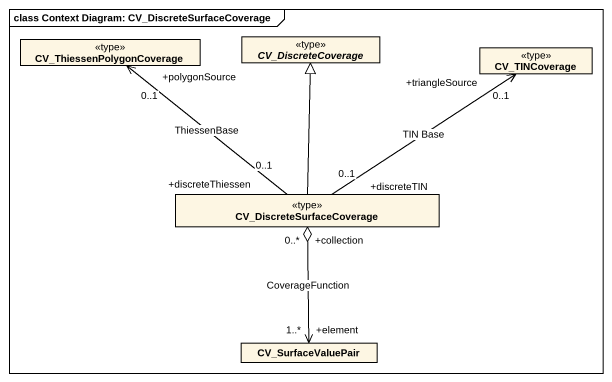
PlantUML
@startuml
mainframe class Context Diagram: CV_DiscreteSurfaceCoverage
hide circle
hide empty members
class CV_ThiessenPolygonCoverage <<type>>
abstract class CV_DiscreteCoverage <<type>>
class CV_TINCoverage <<type>>
class CV_DiscreteSurfaceCoverage <<type>>
class CV_SurfaceValuePair
CV_DiscreteSurfaceCoverage "+discreteThiessen\n0..1" -up-> "+polygonSource\n0..1" CV_ThiessenPolygonCoverage : ThiessenBase
CV_DiscreteSurfaceCoverage -up-|> CV_DiscreteCoverage
CV_DiscreteSurfaceCoverage "+discreteTIN\n0..1" -up-> "+triangleSource\n0..1" CV_TINCoverage : TIN Base
CV_SurfaceValuePair "+element\n1..*" <-up-o "+collection\n0..*" CV_DiscreteSurfaceCoverage : CoverageFunction
@enduml
